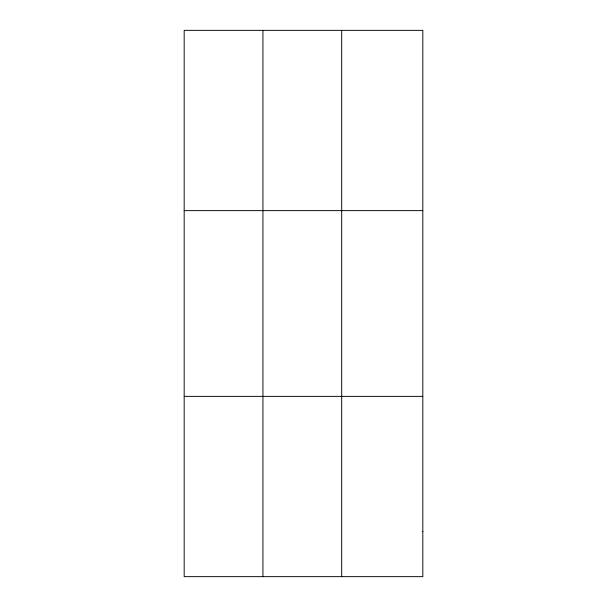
<?xml version="1.0" encoding="UTF-8"?>
<svg xmlns="http://www.w3.org/2000/svg" width="607" height="607" viewBox="0 0 607 607"><rect width="100%" height="100%" fill="white"/><g stroke="black" fill="none" stroke-linecap="round" stroke-linejoin="round"><path stroke-width="0.91" d="M262.93 576.65L262.93 30.35M341.68 576.65L341.68 30.35M184.179 210.629L422.821 210.629M184.179 396.371L422.821 396.371M422.821 531.58L422.821 576.65L184.179 576.65L184.179 30.35L422.821 30.35L422.821 531.58"/></g></svg>
